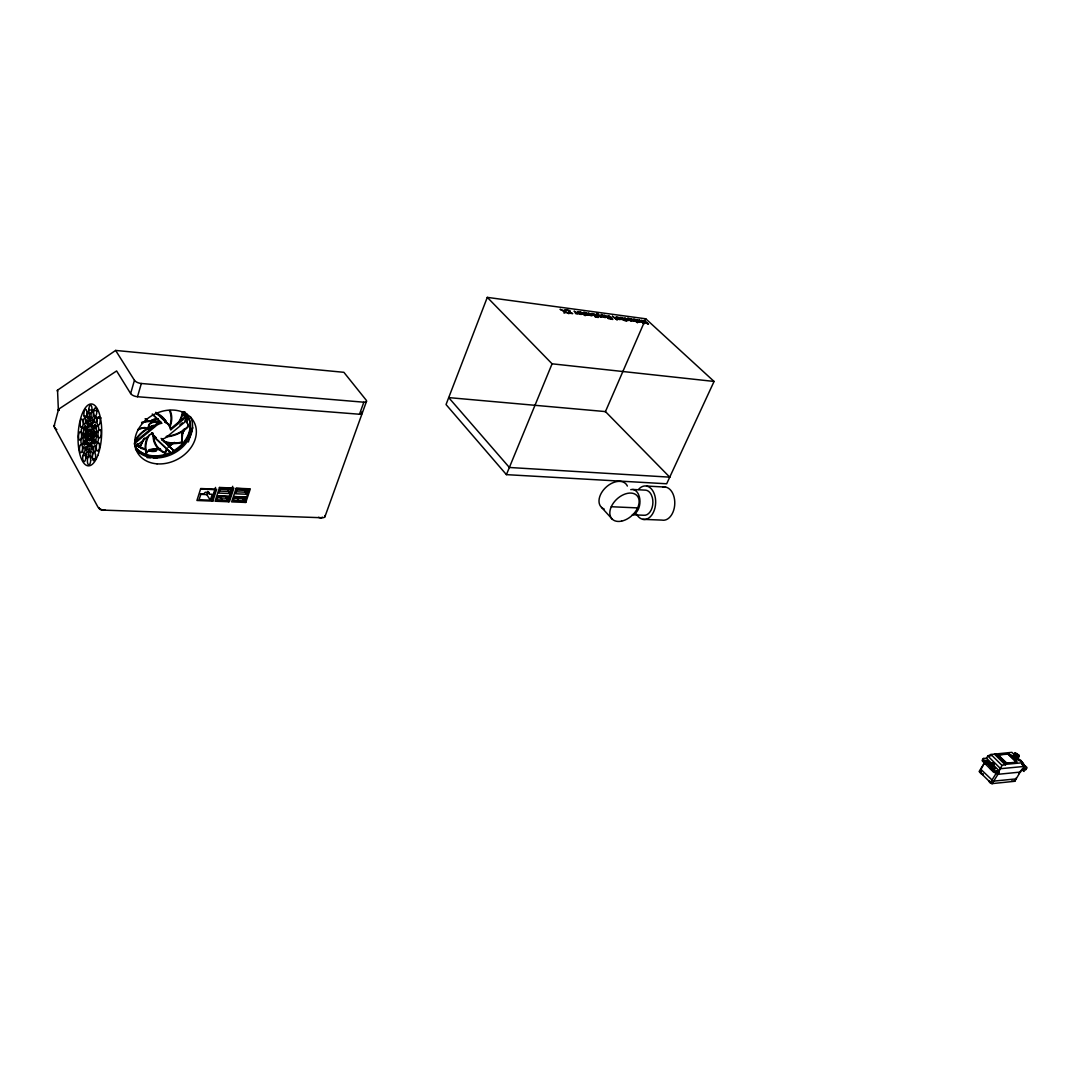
<?xml version="1.0" encoding="UTF-8"?>
<svg xmlns="http://www.w3.org/2000/svg" width="1081" height="1081" viewBox="0 0 1081 1081"><rect width="100%" height="100%" fill="white"/><g stroke="black" fill="none" stroke-linecap="round" stroke-linejoin="round"><path stroke-width="1.5" d="M1016.383 762.443L1016.802 759.267L1019.18 755.592L1016.735 753.498L1015.505 753.106L1012.911 757.43L1015.721 759.335L1016.559 762.173L1006.87 763.132L997.912 754.822L1007.924 754.16L1016.383 762.254M1012.978 762.902L1005.925 763.294L997.682 755.065L1007.735 753.7L1013.6 756.16M59.104 408.875L58.955 410.348M149.164 429.13C148.083 425.765 157.434 424.617 152.853 425.9A28.809 22.566 -27.4 0 0 134.787 440.886M186.54 422.117L185.148 412.618M1022.896 770.145L1024.085 771.456L1023.302 770.983M169.433 425.819L169.987 425.252A28.984 23.052 -26.6 0 0 169.46 410.577M153.772 435.589L153.151 437.305A28.701 22.62 -28.6 0 0 163.636 452.601L165.515 452.79L167.285 448.493M182.446 431.819L181.594 442.615L180.095 442.98A28.836 22.863 -28.7 0 1 163.772 441.656M183.135 430.184L181.594 442.615M164.88 453.142L166.109 449.696M54.077 426.036L58.482 409.55M361.77 412.01A5 2.067 19.9 0 1 359.5 414.239L137.503 396.727A5.594 2.405 16.2 0 1 130.625 393.552L134.449 380.309L115.626 350.433L57.536 390.187L58.347 409.375A5.148 1.23 -1.1 0 0 58.806 410.456M137.503 396.727L141.341 383.498L363.838 402.2A5.013 2.04 20 0 0 366.094 400.024L343.88 372.31L115.626 350.433M148.624 425.455L148.178 427.995A14.472 11.405 -26.6 0 0 138.125 429.765M188.351 441.994L192.796 427.684M82.994 455.533L83.264 454.669A4.108 1.554 -87.4 0 1 85.156 453.912A4.108 1.554 -87.4 0 1 85.737 458.493L85.548 459.493A4.108 1.554 -87.4 0 1 83.372 461.101A4.108 1.554 -87.4 0 1 82.994 455.533L86.318 455.642M210.322 500.179L212.227 494.274L209.417 494.152L209.025 492.423L205.282 492.26L203.796 493.909L200.971 493.787L199.08 499.719L210.322 500.179L206.809 494.612L207.755 491.666M212.227 497.909L215.538 487.423M211.903 501.084L215.592 489.707L200.58 489.031M212.835 501.125L216.686 489.234L200.742 488.517L196.931 500.489L212.835 501.125L211.7 499.314M217.862 495.895L229.023 496.476L217.862 495.895L217.254 497.787L228.334 498.246M220.051 489.153L218.889 493.058L229.983 493.544L231.226 489.761L220.051 489.153L219.429 491.044L230.537 491.544M217.93 496.003L216.7 499.787L227.78 500.246L228.956 496.368M229.767 495.503L232.699 486.301M228.456 501.746L232.861 488.342L219.443 487.734M234.455 496.598L233.293 500.462L244.225 500.908L245.401 497.057L234.455 496.598L245.468 497.165M236.671 489.896L235.496 493.774L246.441 494.247L247.698 490.49L236.739 490.004M244.874 502.408L249.319 489.085L236.077 488.477M245.779 502.435L250.319 488.842L236.171 488.207L231.658 501.881L245.779 502.435L244.603 500.652M1023.072 768.429L1024.437 766.01L1021.869 763.294M359.5 414.239L363.838 402.2M324.895 516.813L366.54 401.24M487.288 297.37L446.034 404.551L506.408 474.64L666.666 483.775L714.068 381.444L645.762 318.8L487.288 297.37L552.08 363.811L714.068 381.444M169.339 425.657L164.055 419.36L164.853 419.631M169.149 425.387L169.933 427.009L170.568 425.346A29.282 23.296 -26.7 0 0 170.163 410.51M147.611 436.9A28.687 22.498 -28.1 0 0 145.786 451.858L146.178 453.047C147.638 448.966 164.704 448.264 153.799 448.858M506.408 474.64L552.08 363.811M992.304 768.523L992.858 768.591A2 0.838 31.5 0 0 994.561 769.172L994.844 769.118A2 0.838 31.5 0 0 995.061 768.496L993.844 767.226A2 0.838 31.5 0 0 992.128 766.645L991.845 766.699A2 0.838 31.5 0 0 991.642 767.334L990.453 769.037L985.088 763.686L986.764 762.443A1.986 0.838 31.4 0 0 988.061 762.875L988.399 762.862A1.986 0.838 31.4 0 0 988.669 762.051L987.304 760.821A1.986 0.838 31.4 0 0 986.007 760.375L985.683 760.389A1.986 0.838 31.4 0 0 985.399 761.2L984.142 762.754L982.67 761.281A1.986 0.838 31.4 0 1 982.643 759.916L983.534 758.47L986.48 758.2L987.818 756.024L1000.587 768.686L1024.112 766.443L1022.558 762.754L1006.208 764.281L1002.006 765.416L999.222 770.875L996.277 771.158A2 0.851 31.6 0 1 993.79 770.01L992.304 768.523L991.399 769.983L992.885 771.469A2 0.851 31.6 0 0 995.371 772.618L999.236 772.253L992.142 783.617L991.399 783.482L979.183 771.456L984.386 762.997M605.306 411.915L645.762 318.8M134.53 442.629L135.166 441.332A28.511 22.336 -27.4 0 1 152.948 426.427C155.232 425.455 148.205 426.9 149.421 429.562M144.705 438.008A14.377 11.296 -27.2 0 0 143.949 439.197L140.152 446.804L143.746 438.859M146.178 453.047L149.219 450.169M1012.911 757.43L1014.627 753.187L1012.992 757.254M1015.721 759.335C1020.734 758.159 1018.775 753.173 1015.721 759.335L1016.599 761.956L1008.262 753.849M982.67 761.281L983.575 759.821A1.986 0.838 31.3 0 1 983.534 758.47M984.142 762.754L985.44 761.254M979.535 771.942L984.913 762.159M985.088 763.686L986.385 762.2M994.142 764.051L990.574 764.389L989.291 765.537L993.466 765.145L994.142 764.051L992.871 762.794L989.318 763.132L988.034 764.281L985.98 762.24M992.871 762.794L992.196 763.889L986.48 758.2M990.453 769.037L991.75 767.551M991.399 769.983L992.709 768.496M992.885 771.469L993.79 770.01M995.371 772.618L996.277 771.158M990.291 782.766L996.087 773.442L990.669 768.051M1012.532 756.592L1015.41 753.268M1012.64 756.984L1015.005 753.079M1013.316 757.889L1014.708 754.524M1013.721 758.078L1015.113 754.768M1013.843 758.335L1015.532 755.187M1015.478 756.132L1016.681 754.2L1017.87 755.484L1015.735 754.389L1016.681 754.2M1014.235 758.47L1016.87 754.295M1014.437 758.74L1017.059 754.403M1016.032 756.443L1017.235 754.511M1014.789 758.808L1017.41 754.646M1015.086 759.092L1017.532 756.443M1015.37 759.065L1017.18 756.173M1015.924 759.24L1017.734 756.349M1017.613 757.24L1018.91 755.146M1016.316 759.47L1018.221 756.416M1016.802 759.267L1019.18 755.592M1018.424 760.443L1020.856 760.916L1018.248 759.362M1020.721 760.24L1023.95 764.497L1023.045 765.929M1018.788 773.766L1020.491 771.05M992.142 783.617L1014.762 781.279L1021.896 769.145M1021.95 770.023L1025.585 769.672L1026.491 768.24A1.973 0.811 31.7 0 0 1026.396 766.875L1024.518 765.456A1.973 0.811 31.7 0 1 1024.356 766.321L1024.045 766.348A1.973 0.811 31.7 0 1 1023.234 766.145M148.921 424.63L150.245 423.184M168.055 447.345L172.176 442.859M152.907 427.481L156.326 423.995L160.974 422.171M168.474 446.156L171.811 442.724M188.378 425.225L187.554 426.819A28.741 22.917 -28.2 0 1 166.379 436.292M188.621 425.725L187.689 427.373A29.038 23.147 -28.2 0 1 166.271 436.846M150.475 421.441L153.556 419.563L158.218 419.279M134.693 442.183L154.569 425.86A9.648 7.635 -27.6 0 1 161.15 422.441L161.677 423.279A9.661 7.635 -27.6 0 0 155.083 426.684L134.152 443.886M152.151 433.967A9.648 7.635 -27.6 0 0 154.542 437.129L170.433 452.25L168.501 453.263A30.565 24.16 -27.6 0 1 135.625 447.237L134.895 445.885L135.395 446.723L152.353 432.792A9.661 7.635 -27.6 0 0 155.069 437.967L170.947 453.088L174.298 451.331A30.39 24.012 -27.6 0 0 190.053 421.698L186.5 413.699M184.783 412.185A30.39 24.012 -27.6 0 1 187.716 415.901L170.866 429.752L170.352 428.914L187.189 415.077M179.919 424.86L182.378 422.833M184.837 420.806L187.297 418.793M174.446 442.507L170.487 445.25L174.217 442.494M148.556 426.9C148.097 421.225 159.204 421.86 158.61 422.252A28.714 22.566 -26.7 0 0 141.53 422.982M58.347 409.375L116.613 370.959L130.625 393.552M150.637 422.928L152.232 422.117M161.083 438.373L173.771 450.507L175.487 449.615A30.565 24.16 -27.6 0 0 189.297 419.32M1017.37 758.484L1017.18 759.389M151.516 420.158L155.678 418.833M1014.262 754.66L1011.897 752.349L990.953 754.47L987.818 756.024L991.182 755.727M173.771 450.507L174.298 451.331L167.19 454.615A30.39 24.012 -27.6 0 1 135.395 446.723M1014.87 781.252L1014.708 780.239M150.205 449.75L152.502 449.088M152.88 426.306L153.745 426.063L152.651 426.225M160.583 449.304L148.543 450.223M93.628 433.846L93.452 433.886A2.081 0.797 -87 0 1 92.777 432.292A2.081 0.797 -87 0 1 93.277 429.995L93.479 429.806A2.081 0.797 -87 0 1 94.358 431.346A2.081 0.797 -87 0 1 93.655 433.832M91.615 435.738C92.831 429.927 88.52 439.264 94.912 435.927M181.905 442.034L180.419 442.399A28.538 22.633 -28.7 0 1 161.947 440.089M160.407 449.183L150.016 450.223M153.934 436.197L153.786 437.21A28.39 22.377 -28.6 0 0 164.271 452.263L165.515 452.79M981.008 768.483L981.035 769.51L993.236 781.158L1016.275 778.874L1016.221 777.847M154.299 421.658L159.002 421.874M1022.748 768.605L1026.491 768.24M1023.95 764.497L1023.572 764.537A1.973 0.811 31.7 0 0 1022.261 763.916M999.236 772.253L997.371 771.388M642.83 519.339L661.896 520.096A16.647 10.918 -87.2 0 0 674.774 503.597A16.647 10.918 -87.2 0 0 662.788 487.139M632.317 514.772L643.614 515.245A12.594 8.148 -87.2 0 0 651.194 509.975A12.594 8.148 -87.2 0 0 652.289 497.395L651.221 494.612A12.594 8.148 -87.2 0 0 645.789 490.166L632.885 489.463M233.834 498.476L244.779 498.922M200.417 494.341L206.809 494.612M611.278 506.732L637.614 507.908M236.05 491.787L246.995 492.26M646.573 486.045L665.639 487.099M92.574 458.695L95.898 458.871M147.016 457.628L150.3 457.817M153.597 458.006L156.813 458.182M149.354 451.02L154.164 451.304M87.723 444.25L91.034 444.453M84.102 415.955L87.399 416.185M87.075 416.563L90.385 416.793M97.79 417.712L101.128 417.942M94.831 417.766L98.155 417.996M93.831 410.483L97.168 410.726M183.662 414.199L187.013 414.442M183.432 415.455L186.77 415.699M88.818 409.888L92.128 410.131M157.272 418.86L158.002 418.928M1015.654 758.511L1014.951 758.281M153.191 433.265L151.799 432.968M145.881 449.737L136.003 445.25L141.746 448.534L145.827 449.547M159.191 422.428L158.38 422.171L159.029 422.387M160.61 422.279L158.934 421.739A29.025 22.809 -26.7 0 0 141.692 422.374M1015.654 755.443L1016.897 756.187M183.027 411.55L182.324 412.631A28.917 23.079 -27.3 0 1 178.351 422.576M156.286 437.805L151.975 433.684M165.704 422.536L167.514 423.455M1008.587 754.038L1012.816 756.565M985.494 763.659L985.872 763.889A1.986 0.838 31.4 0 0 986.318 764.118M164.663 421.806L165.352 422.266M991.804 769.956L991.953 770.05A2 0.838 31.6 0 0 992.858 770.496M163.447 419.09L166.015 421.077M1014.573 758.065L1013.924 757.281M165.163 421.793L166.636 423.009L165.947 421.522A29.201 23.093 -26.4 0 0 156.894 413.185M137.098 443.832L138.517 445.142M993.655 769.253L993.358 768.983A2 0.838 31.6 0 0 991.236 768.105L990.939 768.159A2 0.838 31.6 0 0 990.737 768.794L990.845 768.996M996.087 773.442L997.952 774.307L1020.559 772.064L1020.707 771.293M137.49 444.048L139.314 445.926M174.298 451.331L161.596 439.21A9.661 7.635 -27.6 0 0 168.136 435.805L189.067 418.59L187.716 415.901M152.853 414.415L159.961 421.306M152.191 414.104L161.677 423.279M156.177 412.537L168.974 424.86L169.933 427.009M155.664 412.361L168.217 424.549A9.661 7.635 -27.6 0 1 170.866 429.752M1020.856 760.916L1022.113 762.146M1017.816 758.132L1022.558 762.754M1021.788 764.172L1024.112 766.443M995.56 753.781L1006.208 764.281M994.479 754.173L1005.533 765.078M990.953 754.47L1002.006 765.416M993.466 765.145L999.222 770.875M989.318 763.132L990.574 764.389M988.25 763.929L989.507 765.186M983.575 759.821L985.048 761.294M989.291 765.537L991.345 767.578M139.071 445.575L139.949 446.467M601.59 507.448L612.373 519.312M984.548 762.713L984.507 762.659A1.986 0.838 31.4 0 1 984.777 761.848L985.115 761.835A1.986 0.838 31.4 0 1 987.237 762.862L987.548 763.186A1.986 0.838 31.4 0 1 987.885 763.794M244.644 491.517L246.441 494.247M242.428 498.165L244.225 500.908M236.982 497.936L238.766 500.692M228.199 490.788L229.983 493.544M226.01 497.49L227.78 500.246M220.497 497.26L222.254 500.017M207.66 491.369L209.417 494.152M168.595 424.333L168.987 425.036M188.108 424.657L188.783 426.279M188.135 424.941L186.837 421.874M187.486 423.536L186.202 420.414M184.973 412.82L186.135 415.712M184.892 417.442L183.675 414.266M183.094 412.685L183.77 414.293M146.854 453.101L146.448 451.912A28.376 22.255 -28.1 0 1 149.475 434.697M604.144 509.002A16.945 11.188 -42.8 0 1 605.374 487.855A16.945 11.188 -42.8 0 1 627.372 486.058M638.479 489.477A16.796 10.864 -87.2 0 1 653.492 492.058A16.796 10.864 -87.2 0 1 651.532 515.407A16.796 10.864 -87.2 0 1 636.425 514.002M630.764 489.625A12.675 8.121 -87.2 0 1 638.29 493.936L639.357 496.747A12.675 8.121 -87.2 0 1 632.817 514.583M57.671 391.173A5.148 1.284 -0.9 0 1 57.536 390.187M141.341 383.498A5.621 2.378 16.4 0 1 134.449 380.309M54.672 425.279A5.148 2.324 14.6 0 0 54.253 427.009L97.939 507.07A5.405 2.635 14.9 0 0 104.573 510.164L322.273 517.745A4.837 2.284 19.3 0 0 324.827 515.569M190.418 416.59A32.025 25.295 -27.6 0 1 175.325 452.507A32.025 25.295 -27.6 0 1 135.422 448.912M137.922 429.427A14.472 11.405 -26.6 0 1 145.138 427.508M156.326 413.618A28.903 22.85 -26.4 0 1 165.352 421.793M182.878 412.901A29.214 23.323 -27.4 0 1 180.23 420.523M145.192 418.739A14.566 11.553 -26.3 0 1 147.381 420.09M145.408 419.077A14.566 11.553 -26.3 0 1 148.502 421.266M156.191 451.196A31.511 24.998 -27.4 0 1 151.516 451.466M184.675 411.902A30.227 23.998 -27.4 0 1 185.608 414.901M183.959 429.157A30.227 23.998 -27.4 0 1 182.675 431.724M172.582 442.737A30.227 23.998 -27.4 0 1 169.974 444.426M159.92 448.561A30.227 23.998 -27.4 0 1 149.475 449.52M145.219 448.912A30.227 23.998 -27.4 0 1 136.801 445.372M190.972 428.225A31.633 25.012 -27.6 0 1 190.053 432.359M189.594 433.724A31.633 25.012 -27.6 0 1 186.986 439.062M186.162 440.332A31.633 25.012 -27.6 0 1 175.973 450.277M168.758 454.061A31.633 25.012 -27.6 0 1 156.299 456.75M153.218 456.723A31.633 25.012 -27.6 0 1 147.313 455.804M145.921 455.398A31.633 25.012 -27.6 0 1 135.787 449.088M167.69 423.725A9.648 7.635 -27.6 0 1 170.352 428.914M1016.235 758.916A1.878 0.77 31.5 0 1 1014.262 758.173A1.878 0.77 31.5 0 1 1013.383 756.781M1025.491 768.321A1.973 0.811 31.7 0 1 1025.585 769.672M983.197 774.496A1.973 0.838 31.6 0 1 980.589 773.199A1.973 0.838 31.6 0 1 981.062 771.996M1013.329 781.05A1.973 0.824 31.9 0 1 1011.708 780.995M992.52 783.198A1.986 0.851 31.8 0 1 990.196 782.766A1.986 0.851 31.8 0 1 989.304 780.982M983.17 773.942A1.973 0.838 31.6 0 1 980.926 772.658A1.973 0.838 31.6 0 1 981.035 771.442M991.642 782.793A1.986 0.851 31.8 0 1 990.318 782.076M989.669 781.414A1.986 0.851 31.8 0 1 989.48 781.104M322.3 517.123A2.905 1.365 19.3 0 1 318.544 517.313M104.898 509.84A3.243 1.581 14.9 0 1 101.019 509.854A3.243 1.581 14.9 0 1 99.006 507.57M56.807 429.508A3.081 1.392 14.6 0 1 55.32 427.603M87.358 435.13C87.993 438.359 88.399 432.062 87.358 435.13M87.561 437.656C88.196 440.913 88.561 434.535 87.561 437.656M88.453 430.576C89.074 433.792 89.52 427.549 88.453 430.576M89.183 440.021C89.804 443.264 90.209 436.954 89.183 440.021M89.331 419.55L89.331 420.077A2.067 0.784 -86.9 0 0 90.101 421.644A2.067 0.784 -86.9 0 0 90.899 419.644L90.899 419.104A2.067 0.784 -86.9 0 0 90.128 417.536A2.067 0.784 -86.9 0 0 89.331 419.55M90.169 439.224C90.818 442.494 91.196 436.102 90.169 439.224M91.074 432.13C91.682 435.4 92.169 428.995 91.074 432.13M588.605 315.044C585.321 316.003 579.835 310.531 586.064 312.801C590.456 314.463 581.97 313.922 588.605 315.044M88.831 409.159L88.818 410.226A4.135 1.567 -86.8 0 0 90.318 413.483A4.135 1.567 -86.8 0 0 91.939 409.577L91.966 408.496A4.135 1.567 -86.8 0 0 90.466 405.253A4.135 1.567 -86.8 0 0 88.831 409.159M89.453 429.738C90.007 433.049 90.561 426.738 89.453 429.738M87.696 432.454C88.156 435.859 88.885 429.562 87.696 432.454M616.197 317.219L619.548 319.084L616.197 317.219M620.386 319.165L620.372 319.341A2.243 0.716 23.2 0 1 619.751 319.571C613.062 318.679 616.778 314.355 620.386 319.165M88.534 449.939L88.507 450.48A2.067 0.784 -87.3 0 0 89.183 452.331A2.067 0.784 -87.3 0 0 90.061 450.601L90.088 450.061A2.067 0.784 -87.3 0 0 89.399 448.21A2.067 0.784 -87.3 0 0 88.534 449.939M90.426 430.211C90.804 433.697 91.669 427.481 90.426 430.211M88.237 439.291C88.588 442.805 89.493 436.629 88.237 439.291M627.723 318.8C626.061 315.422 638.303 324.908 627.412 319.314L630.466 319.719L627.723 318.8M90.953 437.102C91.277 440.643 92.25 434.481 90.953 437.102M88.345 454.763L88.277 455.56A3.094 1.176 -87.3 0 1 86.777 457.871A3.094 1.176 -87.3 0 1 86.048 454.169L86.183 453.425A3.094 1.176 -87.3 0 1 87.547 451.858A3.094 1.176 -87.3 0 1 88.345 454.763M564.998 311.882L564.904 313.085L563.917 312.95L564.12 311.436L560.053 309.274L564.268 311.139L564.404 309.855L565.39 309.99L565.147 311.571L569.025 313.625L564.998 311.882M588.713 313.531C585.24 312.287 595.428 314.422 591.726 315.855C583.47 313.49 598.198 317.179 588.713 313.531M93.439 414.969L93.344 415.766A3.108 1.176 -86.8 0 1 91.939 417.969A3.108 1.176 -86.8 0 1 91.074 414.834L91.169 414.023A3.108 1.176 -86.8 0 1 92.588 411.834A3.108 1.176 -86.8 0 1 93.439 414.969M577.403 312.017L580.794 313.922L577.524 311.936M89.21 444.994L89.155 445.521A2.067 0.784 -87.2 0 1 88.115 446.885A2.067 0.784 -87.2 0 1 87.71 444.318L87.818 443.832A2.067 0.784 -87.2 0 1 88.737 442.953A2.067 0.784 -87.2 0 1 89.21 444.994M601.239 315.247C599.617 311.814 611.914 321.435 600.901 315.76L604.036 316.179L601.32 315.179M581.673 313.99L581.646 314.179A2.297 0.743 22.8 0 1 580.983 314.409C574.119 313.531 578.105 309.085 581.673 313.99M569.147 312.233L572.714 313.598L569.349 313.166A2.257 0.73 22.7 0 1 568.498 312.571L569.592 310.923L565.944 310.071C567.525 309.463 572.727 311.247 569.147 312.233M91.75 425.171L91.669 425.698A2.067 0.784 -87 0 1 90.345 426.306A2.067 0.784 -87 0 1 90.831 422.941A2.067 0.784 -87 0 1 91.75 425.171M638.466 320.571L636.358 320.057L638.466 320.571M92.344 420.306L92.25 420.82A2.067 0.784 -86.9 0 0 92.547 423.103A2.067 0.784 -86.9 0 0 93.52 422.644L93.655 422.198A2.067 0.784 -86.9 0 0 93.439 419.414A2.067 0.784 -86.9 0 0 92.344 420.306M623.913 319.503L620.656 317.814L623.913 319.503M93.952 409.929L93.736 410.929A4.162 1.581 -86.8 0 0 94.398 415.874A4.162 1.581 -86.8 0 0 96.466 414.226L96.682 413.239A4.162 1.581 -86.8 0 0 96.033 408.267A4.162 1.581 -86.8 0 0 93.952 409.929M85.845 447.304L85.737 447.777A2.054 0.784 -87.2 0 0 85.994 450.318A2.054 0.784 -87.2 0 0 87.021 449.71L87.129 449.237A2.054 0.784 -87.2 0 0 86.872 446.696A2.054 0.784 -87.2 0 0 85.845 447.304M586.74 313.652L584.537 313.112L586.74 313.652M87.412 443.372L87.291 443.818A2.054 0.784 -87.2 0 1 86.183 444.007A2.054 0.784 -87.2 0 1 86.223 441.116L86.399 440.764A2.054 0.784 -87.2 0 1 87.331 440.913A2.054 0.784 -87.2 0 1 87.412 443.372M219.538 487.45L215.065 501.219L229.375 501.787L233.874 488.099L219.538 487.45M83.088 447.804L82.926 448.291A3.081 1.162 -87.3 0 0 83.007 452.29A3.081 1.162 -87.3 0 0 84.534 452.182L84.75 451.574A3.081 1.162 -87.3 0 0 84.683 447.561A3.081 1.162 -87.3 0 0 83.142 447.683L83.088 447.804M96.587 421.347L96.425 421.847A3.121 1.189 -86.9 0 1 94.79 422.144A3.121 1.189 -86.9 0 1 94.709 418.104L94.939 417.469A3.121 1.189 -86.9 0 1 96.506 417.293A3.121 1.189 -86.9 0 1 96.587 421.347M92.196 425.833L92.047 426.252A2.067 0.784 -87 0 0 92.034 428.765A2.067 0.784 -87 0 0 92.966 429.157L93.142 428.846A2.067 0.784 -87 0 0 93.304 425.914A2.067 0.784 -87 0 0 92.196 425.833M606.887 317.206L608.387 318.625L612.819 319.449L609.008 315.841L608.211 315.747L609.846 317.287L604.157 315.193L606.887 317.206M637.439 321.043L640.344 322.07L637.682 321.733L634.371 319.246L639.317 320.881L637.439 321.043M600.523 316.652L598.469 316.584A2.311 0.743 23 0 1 597.225 315.922L595.942 314.22L598.428 314.679L597.009 313.341L601.59 317.098L600.523 316.652M185.013 428.684L181.662 435.008L185.013 428.684M619.899 317.436L621.575 319.381L626.548 321.273L622.697 317.679L619.899 317.436M626.939 320.219C624.413 320.787 628.196 319.125 624.575 317.936L628.075 320.638L626.939 320.219M80.426 444.953L80.075 445.575A4.094 1.54 -87.3 0 0 79.656 450.926A4.094 1.54 -87.3 0 0 81.575 452.182L81.926 451.561A4.094 1.54 -87.3 0 0 82.359 446.196A4.094 1.54 -87.3 0 0 80.426 444.953M97.993 417.347L97.628 417.982A4.175 1.594 -86.9 0 0 97.182 423.468A4.175 1.594 -86.9 0 0 99.195 424.671L99.56 424.036A4.175 1.594 -86.9 0 0 100.006 418.55A4.175 1.594 -86.9 0 0 97.993 417.347M94.723 424.792L94.533 425.103A2.081 0.797 -87 0 0 94.317 427.833A2.081 0.797 -87 0 0 95.304 428.441L95.493 428.117A2.081 0.797 -87 0 0 95.709 425.387A2.081 0.797 -87 0 0 94.723 424.792M576.403 313.49C573.727 314.098 577.74 312.395 574.079 311.152L577.565 313.909L576.403 313.49M596.766 314.585L599.982 316.395L596.766 314.585M634.669 320.571L633.169 321.314L633.709 320.557L630.277 318.706L633.871 320.3L633.047 319.071L633.723 319.165L637.574 322.733L634.669 320.571M84.25 441.237L84.061 441.507A2.054 0.77 -87.2 0 0 83.75 444.156A2.054 0.77 -87.2 0 0 84.669 445.034L84.859 444.764A2.054 0.77 -87.2 0 0 85.183 442.115A2.054 0.77 -87.2 0 0 84.25 441.237M97.222 425.711L96.925 426.063A3.135 1.203 -87 0 0 96.277 429.643A3.135 1.203 -87 0 0 97.371 431.819L97.695 431.67A3.135 1.203 -87 0 0 98.641 427.738A3.135 1.203 -87 0 0 97.222 425.711M607.725 317.463L611.589 318.922L610.279 317.692L607.725 317.463M81.899 438.102L81.67 438.346A3.067 1.149 -87.2 0 0 80.967 442.115A3.067 1.149 -87.2 0 0 82.224 444.034L82.521 443.75A3.067 1.149 -87.2 0 0 83.223 439.967A3.067 1.149 -87.2 0 0 81.967 438.062L81.967 438.062M631.074 320.571L628.507 319.76L631.074 320.571M604.617 317.044L602.009 316.22L604.617 317.044M85.858 435.967L85.656 436.116A2.054 0.77 -87.1 0 0 85.102 438.535A2.054 0.77 -87.1 0 0 85.885 440.035L86.075 439.913A2.054 0.77 -87.1 0 0 86.656 437.467A2.054 0.77 -87.1 0 0 85.858 435.967M80.278 431.981L79.872 432.103A4.081 1.527 -87.1 0 0 78.521 436.494A4.081 1.527 -87.1 0 0 79.845 440.129L80.251 440.021A4.081 1.527 -87.1 0 0 81.602 435.629A4.081 1.527 -87.1 0 0 80.278 431.981M99.817 429.589L99.398 429.698A4.189 1.608 -87 0 0 97.979 434.184A4.189 1.608 -87 0 0 99.357 437.94L99.776 437.832A4.189 1.608 -87 0 0 101.209 433.346A4.189 1.608 -87 0 0 99.817 429.589M95.723 432.157L95.506 432.211A2.081 0.797 -87.1 0 0 94.804 434.44A2.081 0.797 -87.1 0 0 95.493 436.319L95.696 436.265A2.081 0.797 -87.1 0 0 96.398 434.022A2.081 0.797 -87.1 0 0 95.723 432.157M84.048 433.562L83.845 433.589A2.054 0.77 -87.1 0 0 83.115 435.697A2.054 0.77 -87.1 0 0 83.737 437.643L83.94 437.629A2.054 0.77 -87.1 0 0 84.669 435.521A2.054 0.77 -87.1 0 0 84.048 433.562M612.373 316.274L617.116 319.8L612.373 316.274M580.443 311.99L585.186 315.557L580.443 311.99M669.734 477.153L509.367 467.478L448.696 397.605L605.455 411.591L669.734 477.153M595.658 316.733L594.915 316.625L596.185 317.233L595.658 316.733M597.996 317.476L593.469 313.76L597.996 317.476M644.114 323.597L639.182 319.895L643.141 322.989L641.506 320.206L647.127 323.516L643.857 320.53L644.587 320.625L648.451 324.178L642.465 320.8L644.114 323.597M592.388 313.612L591.645 313.517L595.131 316.233L592.388 313.612M85.926 434.792L85.737 434.711A2.054 0.77 -87.1 0 1 85.291 432.211A2.054 0.77 -87.1 0 1 86.304 430.751L86.48 430.954A2.054 0.77 -87.1 0 1 86.75 433.251A2.054 0.77 -87.1 0 1 85.926 434.792M82.778 427.576L82.656 427.522A3.067 1.149 -87 0 0 81.291 429.779A3.067 1.149 -87 0 0 81.818 433.4L82.088 433.603A3.067 1.149 -87 0 0 83.453 431.346A3.067 1.149 -87 0 0 82.94 427.725L82.778 427.576M96.871 442.467L96.574 442.251A3.135 1.203 -87.1 0 1 96.06 438.535A3.135 1.203 -87.1 0 1 97.479 436.278L97.776 436.508A3.135 1.203 -87.1 0 1 98.29 440.224A3.135 1.203 -87.1 0 1 96.871 442.467M93.777 435.197L93.588 435.075A2.081 0.797 -87.1 0 0 92.669 436.697A2.081 0.797 -87.1 0 0 93.074 439.089L93.263 439.21A2.081 0.797 -87.1 0 0 94.182 437.589A2.081 0.797 -87.1 0 0 93.777 435.197M81.251 427.292L80.886 426.995A4.094 1.527 -87 0 1 80.345 421.604A4.094 1.527 -87 0 1 82.467 419.523L82.791 420.077A4.094 1.527 -87 0 1 83.007 424.914A4.094 1.527 -87 0 1 81.251 427.292M98.749 443.075L98.357 442.737A4.175 1.594 -87.2 0 0 96.533 445.061A4.175 1.594 -87.2 0 0 96.736 450.02L97.06 450.615A4.175 1.594 -87.2 0 0 99.29 448.629A4.175 1.594 -87.2 0 0 98.749 443.075M85.385 426.225L85.223 425.982A2.054 0.77 -87 0 0 84.223 426.941A2.054 0.77 -87 0 0 84.345 429.576L84.507 429.819A2.054 0.77 -87 0 0 85.507 428.86A2.054 0.77 -87 0 0 85.385 426.225M95.155 440.386L94.979 440.116A2.081 0.797 -87.2 0 0 93.952 441.021A2.081 0.797 -87.2 0 0 94.061 443.71L94.223 443.967A2.081 0.797 -87.2 0 0 95.25 443.061A2.081 0.797 -87.2 0 0 95.155 440.386M85.507 418.969L85.331 418.59A3.081 1.162 -86.9 0 0 83.791 419.279A3.081 1.162 -86.9 0 0 83.669 423.333L83.886 423.833A3.081 1.162 -86.9 0 0 85.426 423.144A3.081 1.162 -86.9 0 0 85.548 419.09L85.548 419.09M94.128 451.466L93.912 450.953A3.121 1.189 -87.2 0 1 94.047 446.845A3.121 1.189 -87.2 0 1 95.614 446.196L95.844 446.71A3.121 1.189 -87.2 0 1 95.709 450.831A3.121 1.189 -87.2 0 1 94.128 451.466M92.925 440.453L92.777 440.102A2.067 0.784 -87.2 0 0 91.804 440.345A2.067 0.784 -87.2 0 0 91.547 442.832L91.642 443.278A2.067 0.784 -87.2 0 0 92.763 443.386A2.067 0.784 -87.2 0 0 92.925 440.453M86.656 429.792L86.507 429.454A2.054 0.784 -87 0 1 86.669 426.549A2.054 0.784 -87 0 1 87.777 426.63L87.872 427.063A2.054 0.784 -87 0 1 87.615 429.535A2.054 0.784 -87 0 1 86.656 429.792M86.885 411.51L86.696 410.645A4.108 1.54 -86.8 0 0 84.683 410.185A4.108 1.54 -86.8 0 0 83.994 415.469L84.183 416.334A4.108 1.54 -86.8 0 0 86.196 416.793A4.108 1.54 -86.8 0 0 86.885 411.51M87.872 421.05L87.764 420.617A2.054 0.77 -86.9 0 0 86.764 420.374A2.054 0.77 -86.9 0 0 86.412 423.022L86.507 423.455A2.054 0.77 -86.9 0 0 87.52 423.698A2.054 0.77 -86.9 0 0 87.872 421.05M95.506 454.709L95.304 453.817A4.162 1.581 -87.3 0 0 93.25 453.236A4.162 1.581 -87.3 0 0 92.547 458.56L92.75 459.439A4.162 1.581 -87.3 0 0 94.804 460.033A4.162 1.581 -87.3 0 0 95.506 454.709M93.02 446.939L92.925 446.507A2.067 0.784 -87.2 0 0 91.899 446.223A2.067 0.784 -87.2 0 0 91.547 448.885L91.655 449.318A2.067 0.784 -87.2 0 0 92.682 449.601A2.067 0.784 -87.2 0 0 93.02 446.939M88.25 426.292L88.183 425.806A2.067 0.784 -87 0 1 88.804 423.212A2.067 0.784 -87 0 1 89.737 424.536L89.737 425.076A2.067 0.784 -87 0 1 89.101 427.13A2.067 0.784 -87 0 1 88.25 426.292M91.236 444.156L91.182 443.669A2.067 0.784 -87.2 0 0 90.331 442.71A2.067 0.784 -87.2 0 0 89.669 444.723L89.669 445.25A2.067 0.784 -87.2 0 0 90.574 446.696A2.067 0.784 -87.2 0 0 91.236 444.156M89.372 414.564L89.304 413.982A3.094 1.162 -86.8 0 0 87.926 412.591A3.094 1.162 -86.8 0 0 87.048 416.199L87.115 416.955A3.094 1.162 -86.8 0 0 88.507 418.347A3.094 1.162 -86.8 0 0 89.385 414.739L89.372 414.564M90.101 455.939L90.02 455.169A3.108 1.176 -87.3 0 1 90.912 451.574A3.108 1.176 -87.3 0 1 92.304 453.047L92.385 453.804A3.108 1.176 -87.3 0 1 91.493 457.412A3.108 1.176 -87.3 0 1 90.101 455.939M90.669 460.52L90.655 459.398A4.324 1.635 -87.4 0 0 88.102 457.182A4.324 1.635 -87.4 0 0 88.169 464.411A4.324 1.635 -87.4 0 0 90.669 460.52M621.561 521.137A17.093 11.161 -42.7 0 0 638.385 497.719A17.093 11.161 -42.7 0 0 613.495 502.908A17.093 11.161 -42.7 0 0 621.561 521.137M157.042 463.844A32.16 25.322 -27.8 0 0 195.458 425.495A32.16 25.322 -27.8 0 0 144.192 421.604A32.16 25.322 -27.8 0 0 157.042 463.844M97.776 455.479A30.998 11.756 -87.1 0 0 93.574 404.591A30.998 11.756 -87.1 0 0 78.291 444.683A30.998 11.756 -87.1 0 0 97.776 455.479M90.277 436.184A2.067 0.784 -87.1 0 0 89.899 432.886A2.067 0.784 -87.1 0 0 88.953 435.724A2.067 0.784 -87.1 0 0 90.277 436.184"/></g></svg>
